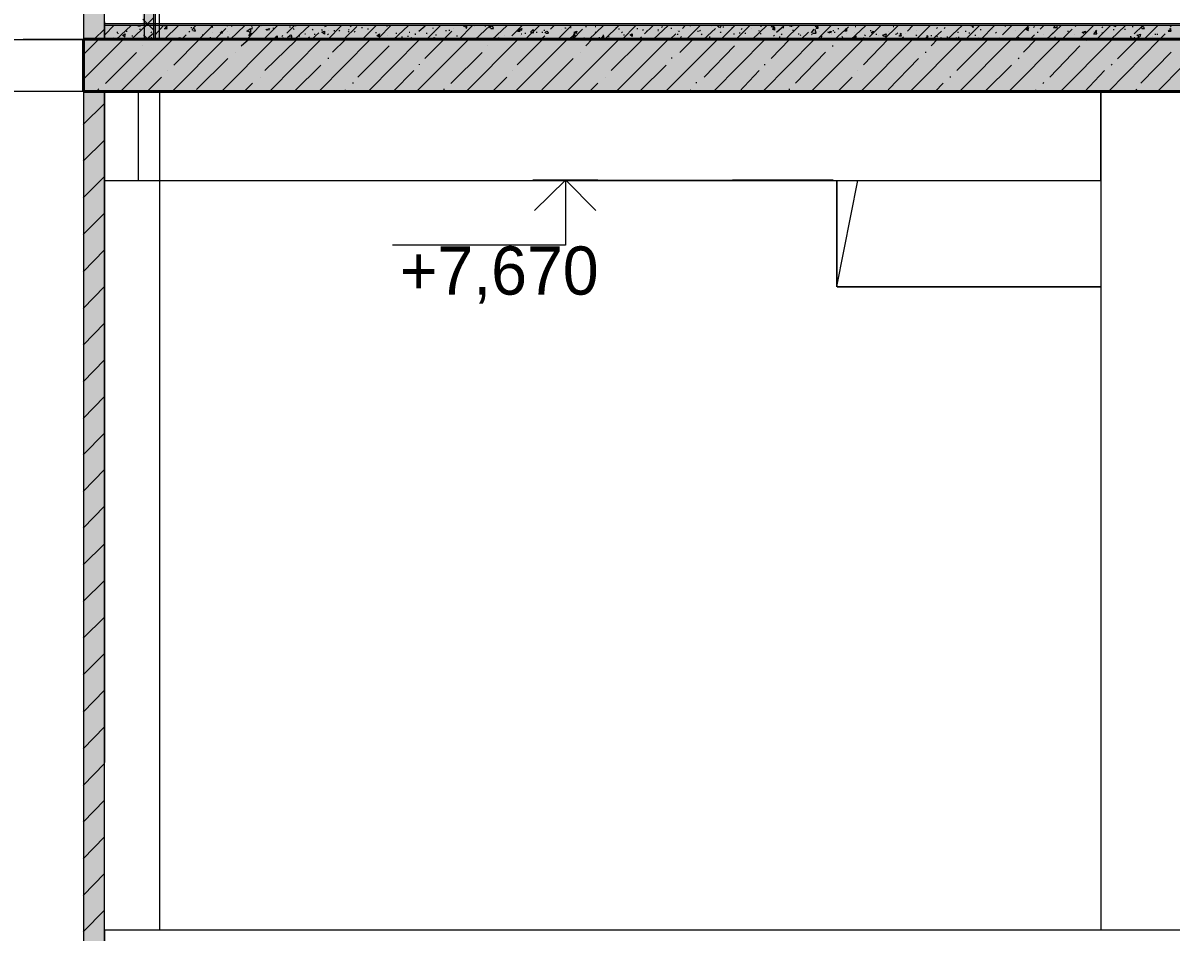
# Model space of a CAD drawing. Header units: millimetres. Extents: x -135211 to 49383, y -8033 to 228499.
# Drawn here: x -23277 to -17969, y 52848 to 57051 of the extents above; entities that cross this region are included whole.
import ezdxf

# ---------------------------------------------------------------- set-up
doc = ezdxf.new("R2010")
doc.units = ezdxf.units.MM
doc.layers.add('PDF _Геометрия', color=7, linetype='Continuous', true_color=0x1d1d1d)
doc.layers.add('PDF _Сплошная заливка', color=7, linetype='Continuous', true_color=0xffffff)
doc.layers.add('PDF _Текст', color=7, linetype='Continuous')

msp = doc.modelspace()

# ---------------------------------------------------------------- hatches: boundary and pattern name
at = {"layer": 'PDF _Сплошная заливка', "transparency": 33554559}
h = msp.add_hatch(color=256, dxfattribs=at)
h.paths.add_polyline_path([(-93497.2, 56734.7), (-93497.2, 56975.8), (-103546.2, 56975.8), (-103546.2, 56734.7)])
h.paths.add_polyline_path([(-9652.8, 56734.7), (-9652.8, 56975.8), (-22999.7, 56975.8), (-22999.7, 56734.7)])
h.paths.add_polyline_path([(-23351, 56734.7), (-23351, 56975.8), (-26352.2, 56975.8), (-26352.2, 56734.7)])
h.paths.add_polyline_path([(-26398.8, 56734.7), (-26398.8, 56975.8), (-44097.3, 56975.8), (-44097.3, 56734.7)])
h.paths.add_polyline_path([(-45350.3, 56734.7), (-45350.3, 56975.8), (-50899.8, 56975.8), (-50899.8, 56734.7)])

# ---------------------------------------------------------------- linework, layer by layer
at = {"layer": 'PDF _Геометрия', "color": 7, "lineweight": 9}
for points in [[(-22996.9, 60933.6), (-22996.9, 56975.5), (-23276.2, 56975.5)], [(-22997.9, 56975.7), (-22900.4, 56975.7), (-22900.4, 60933.7), (-22997.9, 60933.7)], [(-22716.2, 59527.3), (-22716.2, 59514.6), (-22716.2, 59501.9), (-22716.2, 59455.3), (-22716.2, 56974.6)], [(-22723.2, 56975.7), (-22672.3, 56975.7), (-22672.3, 59456.3), (-22723.2, 59456.3)], [(-22671.7, 56975.7), (-22663.5, 56975.7), (-22663.5, 59456.3), (-22671.7, 59456.3)], [(-22658.9, 56974.9), (-22646, 56974.9), (-22646, 59455.6), (-22658.9, 59455.6)], [(-9651.6, 57047.8), (-22900.9, 57047.8)], [(-9651.6, 57039.3), (-22900.9, 57039.3)], [(-22900.4, 57056.1), (-22900.4, 57047.7), (-22900.4, 57039.2), (-22900.4, 56975.7)], [(-23348.5, 56975.5), (-22996.9, 56975.5), (-22996.9, 56734.2), (-23348.5, 56734.2)], [(-22900.9, 56975.8), (-9651.6, 56975.8), (-9651.6, 56734.5)], [(-22997.9, 52776.4), (-22900.4, 52776.4), (-22900.4, 56734.4), (-22997.9, 56734.4)], [(-22996.9, 56734.2), (-22996.9, 52776.2), (-22996.9, 52534.9)], [(-22895.5, 56323), (-18294, 56323), (-18294, 56733.5), (-18294, 52855.9)], [(-18294, 56733.5), (-22895.5, 56733.5)], [(-22895, 56322.8), (-22742.5, 56322.8), (-22742.5, 56733.5)], [(-22743.6, 56733.6), (-22646, 56733.6), (-22646, 52855.9)], [(-20768.3, 56324), (-20768.3, 56023.5), (-21568.5, 56023.5)], [(-20619.2, 56323.9), (-20919.6, 56323.9)], [(-19996.2, 56323.7), (-20766.5, 56323.7)], [(-19531.2, 56323.8), (-19997.1, 56323.8)], [(-19514.2, 55832.1), (-19417.1, 56323.2)], [(-22900.4, 52856.8), (-22900.4, 52848.4), (-22900.4, 52839.9), (-22900.4, 52776.4)], [(-22897, 52775.7), (-96.7, 52775.7), (-96.7, 52839.2), (-96.7, 52847.7), (-96.7, 52856.1), (-22897, 52856.1)]]:
    msp.add_lwpolyline(points, dxfattribs=at)
at = {"layer": 'PDF _Геометрия', "color": 252, "lineweight": 9, "true_color": 0x8e8e8e}
for points in [[(-22723.2, 57026.5), (-22672.3, 57077.3)], [(-22672.3, 57018.1), (-22723.2, 57068.9)], [(-22706.2, 56975.7), (-22672.3, 57005.4)], [(-22698.6, 56975.2), (-22719.6, 56996.4)]]:
    msp.add_lwpolyline(points, dxfattribs=at)
at = {"layer": 'PDF _Геометрия', "lineweight": 9}
for points in [[(-22947.1, 56975.7), (-22900.4, 57022.2)], [(-22899.2, 56996.6), (-22856.5, 57038.9)], [(-22845.3, 56975), (-22777.6, 57038.4)], [(-22843.1, 57008.5), (-22839, 57008.5)], [(-22839, 57004.9), (-22839, 57000.7)], [(-22799.2, 57013.1), (-22795.1, 57013.1)], [(-22775.2, 56976), (-22707.4, 57039.5)], [(-22751.3, 57039), (-22751.3, 57039)], [(-22746.6, 57038.2), (-22733.7, 57038.2)], [(-22737.8, 57022), (-22733.7, 57022)], [(-22733.7, 57038.2), (-22733.7, 57038.2)], [(-22733.7, 57022), (-22733.7, 57022)], [(-22685.1, 57005.5), (-22681.1, 57009.7)], [(-22666.4, 56995.9), (-22628.4, 57038.3)], [(-22628.4, 57038.3), (-22628.4, 57038.3)], [(-22623.8, 57026.2), (-22610.9, 57026.2), (-22614.9, 57038.9)], [(-22623.7, 57038.9), (-22619.6, 57038.9)], [(-22622, 56975.8), (-22558.2, 57039.3)], [(-22619, 57025.5), (-22610.9, 57038.2)], [(-22584.6, 57016.9), (-22584.6, 57016.9)], [(-22509.7, 57009.4), (-22505.6, 57013.6)], [(-22500.9, 57030.5), (-22496.8, 57030.5)], [(-22496.2, 57017.7), (-22488, 57026.2)], [(-22492.2, 57026.1), (-22479.3, 57038.8)], [(-22492.2, 57016.9), (-22479.3, 57012.7), (-22483.3, 57025.4)], [(-22463.5, 56974.9), (-22400.3, 57038.4), (-22404.4, 57038.4)], [(-22417.8, 57039.2), (-22417.8, 57039.2)], [(-22417.8, 57039.2), (-22417.8, 57039.2)], [(-22409.1, 57039.1), (-22409.1, 57039.1)], [(-22408.5, 57039.1), (-22400.3, 57030.6), (-22400.3, 57039.1)], [(-22400.3, 57005.2), (-22400.3, 57005.2)], [(-22389.9, 56974.5), (-22338.9, 57025.3)], [(-22334.2, 57039.4), (-22330.1, 57039.4)], [(-22330.1, 57013.3), (-22330.1, 57013.3)], [(-22318.5, 56975.4), (-22251.1, 57038.9)], [(-22312.6, 57038.6), (-22312.6, 57034.3)], [(-22240.2, 56975.7), (-22180.9, 57039.2)], [(-22228.9, 57004.9), (-22224.8, 57009.1)], [(-22220.1, 57034.5), (-22216, 57030.2)], [(-22220.1, 57026), (-22216, 57026)], [(-22172.2, 57034.2), (-22172.2, 57034.2)], [(-22165.4, 56975.2), (-22102, 57038.8)], [(-22154, 57022.1), (-22145.9, 57017.9)], [(-22150, 57021.3), (-22137.1, 57025.5), (-22141.2, 57017)], [(-22137.1, 57022), (-22137.1, 57022)], [(-22119.5, 57029.6), (-22119.5, 57025.4)], [(-22119.5, 57021.9), (-22119.5, 57021.9)], [(-22057.1, 57004.4), (-22023, 57038.3)], [(-22044.7, 57034.1), (-22040.6, 57034.1)], [(-22027.1, 57025.6), (-22023, 57021.4)], [(-22020.4, 56975.8), (-21952.8, 57039.3)], [(-22018.3, 57039), (-22014.2, 57039)], [(-21943.1, 56975.5), (-21909, 57005.2)], [(-21939.4, 57022.2), (-21935.3, 57018)], [(-21895.5, 57017.1), (-21891.4, 57021.3)], [(-21882.1, 57034.6), (-21873.9, 57038.8)], [(-21867.2, 56975.6), (-21803.7, 57039.1)], [(-21865.1, 57016.9), (-21865.1, 57016.9)], [(-21838.8, 57017.4), (-21838.8, 57013.2)], [(-21816.5, 57013), (-21812.4, 57017.3)], [(-21793, 56976), (-21733.5, 57035.2)], [(-21772.7, 57021.3), (-21768.6, 57021.3)], [(-21772.7, 57008.6), (-21768.6, 57012.8)], [(-21763.9, 57038.2), (-21759.8, 57033.9)], [(-21746.3, 57013.4), (-21742.2, 57009.1)], [(-21711.3, 57030.8), (-21707.1, 57030.8)], [(-21709.4, 56974.7), (-21645.7, 57038.2)], [(-21680.8, 57021.5), (-21680.8, 57025.7)], [(-21645.7, 57008.6), (-21645.7, 57004.3)], [(-21630.3, 56984.2), (-21575.5, 57039.2)], [(-21593.1, 57035.1), (-21593.1, 57039.3)], [(-21564.4, 56975.2), (-21496.6, 57038.8)], [(-21491.9, 57009), (-21487.8, 57009)], [(-21447.1, 57012.8), (-21417.6, 57038.3)], [(-21411.2, 56975.1), (-21347.4, 57038.5)], [(-21382.5, 57029.6), (-21382.5, 57025.4)], [(-21377.9, 57009.8), (-21373.7, 57009.8)], [(-21332.5, 56974.7), (-21294.8, 57012.8)], [(-21321.1, 57013.7), (-21321.1, 57017.9)], [(-21307.7, 57017.8), (-21303.5, 57017.8)], [(-21286, 57026.2), (-21286, 57026.2)], [(-21261.5, 56975.6), (-21198.3, 57039.1)], [(-21242.1, 57038.6), (-21242.1, 57038.6)], [(-21241.6, 57039.3), (-21233.4, 57039.3)], [(-21241.6, 57038.6), (-21233.4, 57038.6)], [(-21236.9, 57038.5), (-21224.6, 57030.1), (-21224.6, 57038.5)], [(-21233.4, 57038.6), (-21233.4, 57038.6)], [(-21228.7, 57025.8), (-21224.6, 57030.1)], [(-21189.5, 57034.1), (-21189.5, 57034.1)], [(-21186.7, 56975.1), (-21119.3, 57038.6)], [(-21141, 57038.8), (-21136.8, 57038.8)], [(-21128.1, 57039.4), (-21128.1, 57039.4)], [(-21122.9, 57038.6), (-21110.5, 57034.4), (-21110.5, 57038.6)], [(-21118.8, 57026.6), (-21110.5, 57039.3)], [(-21114.1, 57025.9), (-21101.7, 57025.9), (-21105.9, 57038.5)], [(-21107.8, 56974.7), (-21040.3, 57038.1)], [(-21017, 56991.9), (-20970.1, 57038.5)], [(-20991.3, 57013.8), (-20978.9, 57013.8), (-20983, 57026.6)], [(-20987.2, 57013.1), (-20978.9, 57025.8)], [(-20982.5, 57022.2), (-20970.1, 57026.5), (-20974.3, 57018)], [(-20978.4, 57021.6), (-20970.1, 57017.3)], [(-20956.7, 57004.5), (-20952.6, 57004.5)], [(-20954.6, 56974.5), (-20891.2, 57038)], [(-20904.1, 57009.2), (-20899.9, 57009.2)], [(-20877.7, 57009), (-20873.6, 57009)], [(-20869, 57017.4), (-20864.8, 57017.4)], [(-20864.3, 57005.4), (-20856.1, 57013.9)], [(-20859.7, 57004.6), (-20847.3, 57004.6), (-20851.4, 57013.1)], [(-20851.4, 57004.6), (-20847.3, 57008.9)], [(-20838.2, 57022.1), (-20821, 57039)], [(-20805.5, 56975.1), (-20742, 57038.5)], [(-20785.9, 57021.1), (-20785.9, 57021.1)], [(-20772.5, 57029.5), (-20768.3, 57029.5), (-20768.3, 57025.3)], [(-20746.1, 57030.1), (-20742, 57030.1)], [(-20736.9, 56992.6), (-20724.5, 56992.6), (-20728.6, 57005.3)], [(-20735.6, 56975.5), (-20689.4, 57022)], [(-20732.7, 56991.9), (-20724.5, 57004.6)], [(-20728.1, 57009.5), (-20715.7, 57013.7), (-20719.8, 57005.2)], [(-20724.5, 57039.2), (-20724.5, 57039.2)], [(-20724, 57008.8), (-20715.7, 57004.6)], [(-20676, 57038.1), (-20671.8, 57038.1)], [(-20676, 57034.6), (-20671.8, 57034.6)], [(-20660.6, 56975.6), (-20592.8, 57039.1)], [(-20632.1, 57035.1), (-20627.9, 57035.1)], [(-20632.1, 57009.7), (-20627.9, 57005.4)], [(-20586.3, 56975.9), (-20522.7, 57039.4)], [(-20535.6, 57030.2), (-20531.4, 57030.2)], [(-20522.7, 57026), (-20522.7, 57021.8)], [(-20509.3, 57005.4), (-20505.1, 57009.7)], [(-20507.3, 56975.4), (-20443.7, 57038.9)], [(-20439.1, 57026.2), (-20434.9, 57026.2)], [(-20412.7, 57017.6), (-20408.6, 57021.8)], [(-20402.8, 57000.4), (-20364.7, 57038.4)], [(-20395.2, 57013.9), (-20391, 57013.9)], [(-20362.4, 56976), (-20294.5, 57039.5)], [(-20342.6, 57021.4), (-20338.4, 57021.4)], [(-20342.6, 57017.2), (-20338.4, 57017.2)], [(-20325, 57030.5), (-20320.9, 57034.7)], [(-20281.1, 57026.7), (-20277, 57026.7)], [(-20250.7, 57018), (-20250.7, 57018)], [(-20246, 57013.8), (-20241.9, 57013.8)], [(-20228, 57026.3), (-20215.6, 57039)], [(-20209.2, 56975.8), (-20145.4, 57039.3)], [(-20193.4, 57038.9), (-20189.2, 57038.9)], [(-20158.3, 57014), (-20154.1, 57014)], [(-20149.5, 57018.2), (-20145.4, 57013.9)], [(-20130, 56975.4), (-20075.2, 57026.2)], [(-20092.7, 57034.1), (-20092.7, 57034.1)], [(-20066, 57038.8), (-20057.6, 57030.3)], [(-20061.8, 57038.1), (-20057.6, 57038.1)], [(-20057.6, 57009.2), (-20057.6, 57009.2)], [(-20053, 57029.5), (-20048.9, 57038)], [(-20053, 57009.1), (-20048.9, 57009.1)], [(-20050.6, 56974.9), (-19987.4, 57038.4)], [(-20040.1, 57034.5), (-20040.1, 57030.2)], [(-20000.4, 57029.9), (-19996.2, 57029.9)], [(-19976.3, 56980.1), (-19917.2, 57039.4)], [(-19965.3, 57005.1), (-19961.1, 57005.1)], [(-19956.5, 57021.2), (-19952.3, 57025.5)], [(-19908.5, 57026.7), (-19908.5, 57026.7)], [(-19905.7, 56975.4), (-19838.3, 57038.9)], [(-19873.4, 57013), (-19873.4, 57017.2)], [(-19868.8, 57004.5), (-19864.6, 57000.2)], [(-19864.6, 57034.1), (-19864.6, 57038.3)], [(-19819.9, 57034.5), (-19803.2, 57030.3), (-19807.4, 57038.7)], [(-19816.1, 57033.8), (-19812, 57038.1)], [(-19807.4, 57021.1), (-19803.2, 57021.1)], [(-19793.4, 57008.8), (-19759.3, 57038.5)], [(-19763.5, 57030), (-19759.3, 57030)], [(-19752.5, 56975.3), (-19689.1, 57038.8)], [(-19733, 57038.3), (-19733, 57038.3)], [(-19732.6, 57038.2), (-19724.2, 57038.2), (-19724.2, 57034)], [(-19719.6, 57017.8), (-19715.4, 57017.8)], [(-19715.4, 57034), (-19715.4, 57034)], [(-19679.4, 56975.7), (-19645.3, 57009.5)], [(-19631.5, 57005.2), (-19618.9, 57022.1)], [(-19627.7, 57021.4), (-19627.7, 57021.4)], [(-19626.9, 57004.4), (-19610.2, 57004.4), (-19614.3, 57021.4)], [(-19618.9, 57012.9), (-19618.9, 57012.9)], [(-19614.3, 57034), (-19610.2, 57038.3)], [(-19601.4, 57034.7), (-19601.4, 57026.2), (-19609.7, 57026.2), (-19601.4, 57038.9)], [(-19603.4, 56975.8), (-19540, 57039.3)], [(-19592.6, 57012.8), (-19592.6, 57012.8)], [(-19557.1, 57009.7), (-19548.7, 57005.5)], [(-19552.5, 57009), (-19540, 57013.2), (-19544.1, 57004.7)], [(-19531.2, 57018.1), (-19531.2, 57013.8)], [(-19526.6, 57008.9), (-19522.4, 57008.9)], [(-19524.5, 56974.7), (-19461, 57033.9)], [(-19509, 57026.4), (-19504.9, 57026.4)], [(-19449.8, 56974.9), (-19382, 57038.4)], [(-19434.7, 57005.5), (-19434.7, 57005.5)], [(-19430.1, 57035.1), (-19425.9, 57035.1)], [(-19417.1, 57039.3), (-19417.1, 57039.3)], [(-19362.8, 56987.9), (-19311.8, 57038.7)], [(-19359.9, 57017.1), (-19355.7, 57017.1)], [(-19320.6, 57026.7), (-19320.6, 57026.7)], [(-19296.5, 56974.7), (-19232.9, 57038.2)], [(-19276.7, 57013.1), (-19276.7, 57013.1)], [(-19254.6, 57034.8), (-19250.4, 57034.8)], [(-19237.1, 57000.8), (-19232.9, 57005)], [(-19227.9, 56992.3), (-19215.3, 56992.3), (-19219.5, 57004.9)], [(-19187.9, 57013.8), (-19162.7, 57039.2)], [(-19175.6, 57030.1), (-19171.5, 57030.1)], [(-19147.4, 56975.2), (-19083.7, 57038.7)], [(-19145.1, 57017.9), (-19145.1, 57017.9)], [(-19073.1, 56975), (-19031.1, 57013.1)], [(-19052.8, 57025.9), (-19048.6, 57030.1)], [(-19017.7, 57025.6), (-19013.5, 57029.9)], [(-19002.6, 56975.8), (-18934.6, 57039.3)], [(-18956.3, 57008.4), (-18952.1, 57008.4)], [(-18921.2, 57013.8), (-18917, 57013.8)], [(-18919.4, 56974.6), (-18855.6, 57038.1)], [(-18903.7, 57005.2), (-18899.5, 57005.2)], [(-18894.9, 57039), (-18890.7, 57039)], [(-18890.3, 57038.3), (-18881.9, 57029.8)], [(-18886.1, 57030.5), (-18881.9, 57039)], [(-18851, 57021.8), (-18846.8, 57021.8)], [(-18848.6, 56975.6), (-18785.4, 57039.1)], [(-18794.2, 57021.6), (-18794.2, 57021.6)], [(-18780.8, 57004.5), (-18776.6, 57008.7)], [(-18748.6, 56996.3), (-18706.4, 57038.6)], [(-18737, 57038.8), (-18732.8, 57038.8)], [(-18690.7, 56974.7), (-18627.5, 57038.2)], [(-18688.9, 57038.5), (-18688.9, 57038.5)], [(-18688.9, 57017.4), (-18688.9, 57017.4)], [(-18640.1, 57021.9), (-18627.5, 57030.4), (-18631.7, 57017.7)], [(-18635.9, 57021.2), (-18627.5, 57017)], [(-18605.4, 57031), (-18601.1, 57035.2)], [(-18587.8, 57009), (-18583.6, 57009)], [(-18574.2, 57022.2), (-18557.3, 57039.2)], [(-18545.9, 56975.3), (-18478.3, 57038.7)], [(-18517.6, 57000.9), (-18513.4, 57005.1)], [(-18513.1, 57029.7), (-18504.6, 57038.2)], [(-18512.7, 57029.7), (-18495.9, 57029.7), (-18495.9, 57038.1)], [(-18472.1, 56975.7), (-18425.7, 57022.2)], [(-18447.4, 57013.1), (-18443.2, 57013.1)], [(-18412.3, 57034.8), (-18408.1, 57039)], [(-18392.6, 56975), (-18329.1, 57038.5)], [(-18381.5, 57009.2), (-18373, 57004.9)], [(-18376.9, 57008.4), (-18364.2, 57012.7), (-18368.5, 57004.2)], [(-18337.9, 57026.6), (-18337.9, 57026.6)], [(-18329.1, 57009.7), (-18329.1, 57009.7)], [(-18328.5, 57001.1), (-18311.6, 57001.1), (-18315.8, 57018)], [(-18324.3, 57000.4), (-18311.6, 57017.3)], [(-18313.7, 56974.6), (-18250.2, 57038.1)], [(-18289.5, 57029.9), (-18285.3, 57034.1)], [(-18289.5, 57005.1), (-18285.3, 57005.1)], [(-18247.7, 56975.6), (-18180, 57039.1)], [(-18236.9, 57039.4), (-18232.6, 57039.4)], [(-18236.9, 57021.8), (-18232.6, 57021.8)], [(-18236.6, 57039.4), (-18223.9, 57035.2), (-18223.9, 57039.4)], [(-18184.2, 57022.2), (-18180, 57022.2)], [(-18149.1, 57034.7), (-18144.9, 57034.7)], [(-18139.2, 57000.6), (-18101, 57038.6)], [(-18109.5, 57026.6), (-18101, 57035.1)], [(-18105, 57025.9), (-18092.2, 57025.9), (-18096.5, 57034.4)], [(-18094.4, 56975.4), (-18030.8, 57039)], [(-18074.7, 57038.5), (-18074.7, 57038.5)], [(-17982.4, 57013.9), (-17978.2, 57018.2)], [(-17982.1, 57013.9), (-17969.4, 57013.9), (-17973.6, 57026.6)], [(-17977.9, 57013.2), (-17969.4, 57025.9)], [(-17973.6, 57038.6), (-17969.4, 57034.3)], [(-22998.9, 56789.6), (-22812.7, 56975.9)], [(-22998.5, 56903.9), (-22926.7, 56975.8)], [(-22860.6, 56978.9), (-22856.5, 56983.2)], [(-22826.2, 56734.7), (-22584.6, 56975.9)], [(-22816.8, 56992.8), (-22803.9, 57001.2), (-22808, 56988.5)], [(-22812.7, 56992), (-22803.9, 56987.8)], [(-22772.9, 56991.8), (-22768.8, 56991.8)], [(-22702.7, 56971.7), (-22698.6, 56976)], [(-22685.1, 56983.6), (-22681.1, 56983.6)], [(-22589.1, 56733.2), (-22347.7, 56974.5)], [(-22579.9, 56856), (-22461.7, 56974.5)], [(-22562.4, 56980), (-22549.5, 56984.2), (-22549.5, 56975.7)], [(-22558.2, 56984.3), (-22558.2, 56984.3)], [(-22557.6, 56979.3), (-22549.5, 56975)], [(-22544.2, 56975.6), (-22523.1, 56996.8)], [(-22448.2, 56997), (-22444.2, 56997)], [(-22413.1, 56984.1), (-22409.1, 56984.1)], [(-22360.8, 56733.3), (-22119.5, 56974.6)], [(-22330.1, 56988.6), (-22330.1, 56984.4)], [(-22321.3, 56997), (-22321.3, 56997)], [(-22267.6, 56944.9), (-22233.6, 56974.6)], [(-22220.1, 57004.1), (-22216, 56999.9)], [(-22158.2, 56831.5), (-22014.2, 56971.2)], [(-22137.1, 56734.2), (-21900.2, 56975.5)], [(-22093.2, 56975.9), (-22093.2, 56975.9)], [(-22079.7, 56988.5), (-22075.7, 56992.7)], [(-22075.7, 56983.5), (-22075.7, 56979.3)], [(-22053.5, 56984.1), (-22040.6, 56996.7)], [(-22048.8, 56983.3), (-22031.8, 56979.1), (-22035.9, 56996)], [(-22044.7, 56988.3), (-22040.6, 56988.3)], [(-22044.7, 56974.9), (-22040.6, 56974.9)], [(-22000.8, 56992.3), (-21996.7, 56992.3)], [(-21983.2, 56976), (-21979.1, 56980.2), (-21979.1, 56976)], [(-21974.5, 57000.5), (-21970.4, 57000.5)], [(-21956.9, 56983.5), (-21952.8, 56987.8)], [(-21930.6, 57000.3), (-21926.5, 57000.3)], [(-21908.8, 56734.3), (-21672.1, 56975.6)], [(-21869.2, 56997.2), (-21865.1, 57001.4)], [(-21845.6, 56916.3), (-21786.1, 56975.5)], [(-21698.4, 56975), (-21698.4, 56975)], [(-21681.2, 56734.3), (-21443.9, 56975.6)], [(-21641.2, 56992.2), (-21628.2, 57000.7), (-21632.3, 56988)], [(-21641.1, 56975.3), (-21637, 56975.3)], [(-21636.4, 56991.5), (-21628.2, 56987.3)], [(-21597.2, 56975.8), (-21593.1, 56980.1)], [(-21597.2, 56979.3), (-21593.1, 56979.3)], [(-21593.1, 56992), (-21593.1, 56992)], [(-21558, 56971.4), (-21558, 56975.6)], [(-21553.3, 57004.4), (-21549.2, 57004.4)], [(-21527, 56987.4), (-21522.9, 56987.4)], [(-21496.6, 56987.2), (-21496.6, 56991.5)], [(-21492.1, 56975.9), (-21479, 56984.3)], [(-21465.6, 57001.2), (-21461.5, 57001.2)], [(-21461.5, 56996.2), (-21461.5, 57000.4)], [(-21457, 56734.4), (-21215.8, 56975.7)], [(-21419.1, 56886.8), (-21329.9, 56975.7)], [(-21412.9, 57004.3), (-21408.8, 57004.3)], [(-21408.8, 57000.1), (-21408.8, 57000.1)], [(-21390.7, 56980.2), (-21382.5, 56976)], [(-21386.8, 56979.5), (-21373.7, 56983.7), (-21377.9, 56975.2)], [(-21369.1, 56997.1), (-21365, 56997.1)], [(-21272.6, 56992.2), (-21268.4, 56992.2)], [(-21228.6, 56734.5), (-20987.7, 56975.8)], [(-21171.9, 56987.5), (-21171.9, 56987.5)], [(-21136.8, 56978.7), (-21136.8, 56978.7)], [(-21132.2, 56980.1), (-21128.1, 56980.1)], [(-21101.7, 56971.5), (-21101.7, 56975.7)], [(-21088.3, 56975.6), (-21084.2, 56975.6)], [(-21079.5, 56983.3), (-21075.4, 56983.3)], [(-21049.1, 56992.4), (-21049.1, 56992.4)], [(-21031.5, 56975.3), (-21031.5, 56979.6)], [(-21014, 56992.2), (-21014, 56992.2)], [(-21001, 56734.6), (-20759.6, 56975.9)], [(-20992.2, 56857.3), (-20873.6, 56975.8)], [(-20987.7, 56980.1), (-20987.7, 56980.1)], [(-20978.9, 56991.9), (-20978.9, 56991.9)], [(-20974.3, 57001.1), (-20970.1, 57001.1)], [(-20895.3, 56975.9), (-20891.2, 56975.9)], [(-20882.1, 56975.1), (-20864.8, 56992)], [(-20763.9, 56733.1), (-20522.7, 56974.5)], [(-20733.2, 56988.4), (-20733.2, 56988.4)], [(-20684.7, 56983.1), (-20680.6, 56983.1)], [(-20675.2, 56946.3), (-20645.5, 56975.9)], [(-20614.5, 56983.5), (-20610.4, 56983.5)], [(-20592.8, 56991.8), (-20592.8, 56996)], [(-20570.7, 56988.1), (-20566.5, 56988.1)], [(-20557.1, 56831.3), (-20417.4, 56971)], [(-20535.6, 56733.2), (-20294.5, 56974.6)], [(-20500.5, 56996.2), (-20496.3, 56996.2)], [(-20478.3, 56975.6), (-20470, 56979.8), (-20470, 56975.6)], [(-20421.5, 56983.7), (-20417.4, 56988)], [(-20351.3, 56979.1), (-20347.2, 56979.1)], [(-20308, 56733.3), (-20066.4, 56974.6)], [(-20285.1, 56975.8), (-20259.4, 57001.1)], [(-20250.7, 57001.1), (-20250.7, 56996.9)], [(-20239.4, 56915.3), (-20180.5, 56974.6)], [(-20237.3, 56984.1), (-20233.1, 56988.3)], [(-20215.1, 56979.7), (-20206.8, 56975.5)], [(-20210.5, 56978.9), (-20198, 56983.2), (-20202.2, 56974.7)], [(-20167.1, 56975.2), (-20162.9, 56975.2)], [(-20140.8, 56996.2), (-20136.6, 57000.5)], [(-20101.5, 56984), (-20101.5, 56988.2)], [(-20084.2, 56734.2), (-19847.1, 56975.4)], [(-19991.6, 57001), (-19987.4, 57001)], [(-19961.1, 56971.2), (-19961.1, 56975.4)], [(-19939, 57004.2), (-19934.8, 57004.2)], [(-19868.8, 56974.9), (-19864.6, 56979.1)], [(-19855.9, 56734.3), (-19618.9, 56975.6)], [(-19824.9, 56974.6), (-19820.7, 56978.8)], [(-19817.9, 56886.6), (-19733, 56975.5)], [(-19807.4, 56991.4), (-19803.2, 56995.7)], [(-19781, 56987.8), (-19776.9, 56987.8)], [(-19772.3, 57000.4), (-19768.1, 56996.2)], [(-19733, 56983.3), (-19733, 56979)], [(-19697.9, 56975.3), (-19697.9, 56975.3)], [(-19693.3, 57001.4), (-19689.1, 57001.4)], [(-19684.5, 56997.1), (-19680.3, 56992.9)], [(-19632.4, 56734.3), (-19390.8, 56975.7)], [(-19631.9, 57000.3), (-19627.7, 56996.1)], [(-19588, 56988), (-19583.8, 56988), (-19583.8, 56992.3)], [(-19540, 56996.3), (-19540, 56996.3)], [(-19504.9, 56971.3), (-19504.9, 56975.6)], [(-19491.5, 56988.2), (-19487.3, 56984)], [(-19487.3, 56979.7), (-19487.3, 56975.5)], [(-19469.8, 57004.3), (-19469.8, 57004.3)], [(-19443.1, 56975.9), (-19434.7, 56975.9)], [(-19438.5, 56975.1), (-19425.9, 56992.1), (-19425.9, 56975.1)], [(-19421.3, 56980), (-19417.1, 56980)], [(-19404.1, 56734.4), (-19162.7, 56975.7)], [(-19391.4, 56857.1), (-19276.7, 56975.7)], [(-19390.8, 56983.4), (-19390.8, 56979.1)], [(-19386.2, 56996.7), (-19382, 56992.5)], [(-19373.3, 56974.8), (-19373.3, 56974.8)], [(-19333.6, 56999.9), (-19329.4, 56999.9)], [(-19320.6, 56991.4), (-19320.6, 56991.4)], [(-19302.7, 56996.9), (-19294.3, 56988.5)], [(-19298.5, 56979.3), (-19294.3, 56975.1)], [(-19298.1, 56996.2), (-19285.5, 57000.4), (-19289.7, 56987.7)], [(-19241.6, 57000.8), (-19241.6, 56996.7)], [(-19223.7, 56991.6), (-19215.3, 57004.2)], [(-19219.1, 56974.6), (-19206.5, 56987.2)], [(-19202, 56974.5), (-19197.8, 56974.5)], [(-19197.8, 57000.6), (-19197.8, 57000.6)], [(-19184.4, 56979.3), (-19180.2, 56979.3)], [(-19175.7, 56734.5), (-18934.6, 56975.8)], [(-19149.3, 56996.7), (-19145.1, 56992.5)], [(-19140.6, 56983.3), (-19136.4, 56983.3)], [(-19105.1, 56984.4), (-19092.5, 56980.2), (-19096.7, 56992.9)], [(-19100.9, 56983.7), (-19092.5, 56992.2)], [(-19079.1, 56992.9), (-19074.9, 56992.9)], [(-19078, 56946.1), (-19048.6, 56975.7)], [(-19052.8, 56992), (-19048.6, 56987.8)], [(-19043.7, 56979.9), (-19031.1, 56984.1), (-19035.3, 56975.7)], [(-19039.5, 56979.2), (-19031.1, 56975)], [(-19004.7, 56988.2), (-19004.7, 56983.9)], [(-18973.9, 56976), (-18969.6, 56980.2)], [(-18960.9, 56975.2), (-18965.1, 56979.5), (-18960.9, 56983.7)], [(-18960.1, 56831.2), (-18820.5, 56970.9)], [(-18952.1, 56987.2), (-18952.1, 56982.9)], [(-18947.4, 56734.6), (-18706.4, 56975.8)], [(-18873.1, 56992.3), (-18873.1, 56996.6)], [(-18859.8, 56983.1), (-18855.6, 56978.9)], [(-18767.8, 56979.8), (-18767.8, 56975.5)], [(-18763.3, 56979), (-18759.1, 56983.2)], [(-18719.7, 56734.7), (-18478.3, 56976)], [(-18675.5, 56984.1), (-18671.3, 56984.1)], [(-18671.3, 56975), (-18671.3, 56975)], [(-18651.4, 56916.6), (-18592.4, 56975.9)], [(-18622.2, 56975.2), (-18601.1, 56996.4)], [(-18557.3, 56996.1), (-18557.3, 56996.1)], [(-18504.6, 56983.2), (-18504.6, 56987.4)], [(-18482.6, 56733.2), (-18241.4, 56974.6)], [(-18416.9, 56996), (-18416.9, 56996)], [(-18386, 56987.4), (-18381.8, 56983.2)], [(-18359.7, 56970.3), (-18355.5, 56974.5)], [(-18258.8, 56734.1), (-18022.1, 56975.4)], [(-18216.3, 56885.7), (-18127.3, 56974.6)], [(-18171.2, 56975.6), (-18171.2, 56975.6)], [(-18157.9, 56988.2), (-18153.7, 56988.2)], [(-18153.7, 56983.2), (-18153.7, 56987.5)], [(-18144.9, 56974.7), (-18144.9, 56974.7)], [(-18140.3, 56983.8), (-18136.1, 56983.8)], [(-18131.3, 56974.5), (-18118.6, 56987.2), (-18118.6, 56974.5)], [(-18127, 56996.4), (-18118.6, 56987.9)], [(-18122.5, 56995.7), (-18109.8, 56999.9), (-18114, 56987.2)], [(-18114, 56992.1), (-18109.8, 56992.1)], [(-18057.1, 56988.3), (-18057.1, 56988.3)], [(-18043.8, 57000.2), (-18039.6, 57000.2)], [(-18035.1, 57000.1), (-18030.8, 57000.1)], [(-18031.1, 56734.2), (-17793.9, 56975.5)], [(-18021.2, 56975.9), (-17995.7, 57001.4)], [(-22894.9, 56771.6), (-22751.3, 56915.5)], [(-22724.9, 56945.7), (-22724.9, 56945.7)], [(-22295, 56915.6), (-22295, 56915.6)], [(-21728.1, 56801.5), (-21584.3, 56945.4)], [(-21298.1, 56771.4), (-21154.4, 56915.4)], [(-21128.1, 56945.5), (-21128.1, 56945.5)], [(-20698.1, 56915.5), (-20698.1, 56915.5)], [(-20127.1, 56801.3), (-19987.4, 56945.2)], [(-19705.7, 56772.8), (-19566.3, 56916.7)], [(-19535.4, 56946.1), (-19531.2, 56946.1)], [(-19105.5, 56916.1), (-19101.3, 56916.1)], [(-18530, 56801.1), (-18390.6, 56945.1)], [(-18109.4, 56772.6), (-17969.4, 56916.5)], [(-22474.3, 56743.1), (-22330.1, 56887)], [(-22023.1, 56734.2), (-21900.2, 56856.9)], [(-21865.1, 56885.6), (-21865.1, 56889.9)], [(-21443.9, 56857.1), (-21443.9, 56861.3)], [(-20877.4, 56742.9), (-20733.2, 56886.8)], [(-20425.9, 56734), (-20303.3, 56856.8)], [(-20277, 56886.9), (-20277, 56891.2)], [(-19847.1, 56856.9), (-19847.1, 56861.2)], [(-19276.3, 56742.7), (-19136.4, 56886.7)], [(-18829.4, 56733.8), (-18706.4, 56856.6)], [(-18675.5, 56886.1), (-18671.3, 56890.3)], [(-18245.6, 56856), (-18241.4, 56860.2)], [(-22705, 56733.6), (-22637.2, 56801.3)], [(-22610.9, 56831.5), (-22610.9, 56831.5)], [(-22180.9, 56801.4), (-22180.9, 56801.4)], [(-21567.6, 56733.7), (-21470.3, 56831.2)], [(-21107.8, 56733.4), (-21040.3, 56801.1)], [(-21014, 56831.3), (-21014, 56831.3)], [(-20584.1, 56801.2), (-20584.1, 56801.2)], [(-19966.5, 56733.6), (-19873.4, 56831)], [(-19511.1, 56733.2), (-19443.4, 56800.9)], [(-19417.1, 56831.2), (-19417.1, 56831.2)], [(-18991.4, 56801.8), (-18987.2, 56801.8)], [(-18369.6, 56733.5), (-18276.5, 56830.9)], [(-22930.8, 56743), (-22926.7, 56747.3)], [(-22254.2, 56734.6), (-22216, 56772.7)], [(-21794.3, 56734.2), (-21786.1, 56742.7)], [(-21751, 56771.4), (-21751, 56775.6)], [(-21329.9, 56742.8), (-21329.9, 56747.1)], [(-20657.2, 56734.4), (-20619.2, 56772.6)], [(-20197.6, 56734.1), (-20189.2, 56742.5)], [(-20162.9, 56772.7), (-20162.9, 56776.9)], [(-19733, 56742.7), (-19733, 56746.9)], [(-19060.1, 56734.3), (-19022.3, 56772.4)], [(-18600.8, 56733.9), (-18592.4, 56742.4)], [(-18561.5, 56771.8), (-18557.3, 56776)], [(-18131.6, 56741.8), (-18127.3, 56746)], [(-22997.9, 56582), (-22900.4, 56679.3)], [(-22997.9, 56412.7), (-22900.4, 56510)], [(-22997.9, 56243.4), (-22900.4, 56340.7)], [(-22997.9, 56074), (-22900.4, 56171.4)], [(-22997.9, 55900.5), (-22900.4, 56002.1)], [(-22997.9, 55731.2), (-22900.4, 55832.7)], [(-22997.9, 55561.8), (-22900.4, 55663.4)], [(-22997.9, 55392.5), (-22900.4, 55494.1)], [(-22997.9, 55223.1), (-22900.4, 55324.8)], [(-22997.9, 55053.8), (-22900.4, 55155.4)], [(-22997.9, 54884.5), (-22900.4, 54986.1)], [(-22997.9, 54715.2), (-22900.4, 54816.8)], [(-22997.9, 54545.9), (-22900.4, 54643.3)], [(-22997.9, 54376.6), (-22900.4, 54473.9)], [(-22997.9, 54207.2), (-22900.4, 54304.5)], [(-22997.9, 54037.9), (-22900.4, 54135.2)], [(-22997.9, 53864.3), (-22900.4, 53965.9)], [(-22997.9, 53695), (-22900.4, 53796.6)], [(-22997.9, 53525.7), (-22900.4, 53627.3)], [(-22997.9, 53356.4), (-22900.4, 53458)], [(-22997.9, 53187), (-22900.4, 53288.6)], [(-22997.9, 53017.7), (-22900.4, 53119.3)], [(-22997.9, 52848.4), (-22900.4, 52949.9)]]:
    msp.add_lwpolyline(points, dxfattribs=at)
for points in [[(-22356.4, 57013.4), (-22356.4, 57004.9), (-22364.6, 57004.9)], [(-22224.8, 57009.1), (-22241.8, 57013.4), (-22224.8, 57026)], [(-21882.6, 57012.8), (-21882.6, 57000.1), (-21895.6, 57008.5)], [(-20917.5, 57004.3), (-20929.9, 57008.5), (-20917.5, 57021.2)], [(-19803.2, 57031), (-19803.2, 57018.2), (-19811.5, 57022.5)], [(-19469.8, 57025.5), (-19469.8, 57012.8), (-19478.1, 57012.8)], [(-19346.9, 57013.5), (-19346.9, 57005), (-19355.3, 57005)], [(-22224.8, 57004.2), (-22224.8, 56991.4), (-22233, 56991.4)], [(-22102, 56992.1), (-22102, 56979.5), (-22110.2, 56983.7)], [(-20733.2, 56975.7), (-20750.5, 56979.9), (-20733.2, 56992.6)], [(-20592.8, 56991.8), (-20592.8, 56979.1), (-20601.1, 56983.3)], [(-20461.2, 57001), (-20461.2, 56988.2), (-20469.5, 56996.7)]]:
    msp.add_lwpolyline(points, close=True, dxfattribs=at)
at = {"layer": 'PDF _Геометрия', "color": 7, "lineweight": 40}
for points in [[(-9901, 56323.9), (-9651.6, 56323.9), (-9651.6, 56734.5), (-9651.6, 56975.8), (-22998.7, 56975.8)], [(-22996.9, 56975.5), (-22996.9, 56734.2)], [(-22994.7, 56733.9), (-9897.3, 56733.9), (-9897.3, 56323.3)]]:
    msp.add_lwpolyline(points, dxfattribs=at)
at = {"layer": 'PDF _Геометрия', "color": 7, "lineweight": 9}
for points in [[(-22900.4, 53631.5), (-22900.4, 56323.8), (-22900.4, 56734.4)], [(-19513.6, 56323), (-19513.6, 55832)], [(-19513, 55831.9), (-18294, 55831.9)]]:
    msp.add_lwpolyline(points, close=True, dxfattribs=at)
at = {"layer": 'PDF _Геометрия', "color": 7, "lineweight": 18}
for points in [[(-20768.3, 56324), (-20912.5, 56184.3)], [(-20767.5, 56323.9), (-20627.9, 56184.2)]]:
    msp.add_lwpolyline(points, dxfattribs=at)
at = {"layer": 'PDF _Сплошная заливка', "lineweight": 5, "transparency": 33554559}
for points in [[(-22997.9, 60933.7), (-22900.4, 60933.7), (-22997.9, 56975.7), (-22900.4, 56975.7)], [(-22723.2, 59456.3), (-22672.3, 59456.3), (-22723.2, 56975.7), (-22672.3, 56975.7)], [(-22997.9, 56734.4), (-22900.4, 56734.4), (-22997.9, 52776.4), (-22900.4, 52776.4)]]:
    msp.add_solid(points, dxfattribs=at)
at = {"layer": 'PDF _Сплошная заливка', "lineweight": 9, "transparency": 33554559}
msp.add_solid([(-22900.9, 57039.3), (-9651.6, 57039.3), (-22900.9, 56975.8), (-9651.6, 56975.8)], dxfattribs=at)

# ---------------------------------------------------------------- texts
at = {"layer": 'PDF _Текст', "insert": (-21534.7, 55885.9), "char_height": 222.7, "attachment_point": 4, "style": ''}
msp.add_mtext('+7,670', dxfattribs=at)

doc.saveas('drawing.dxf')
